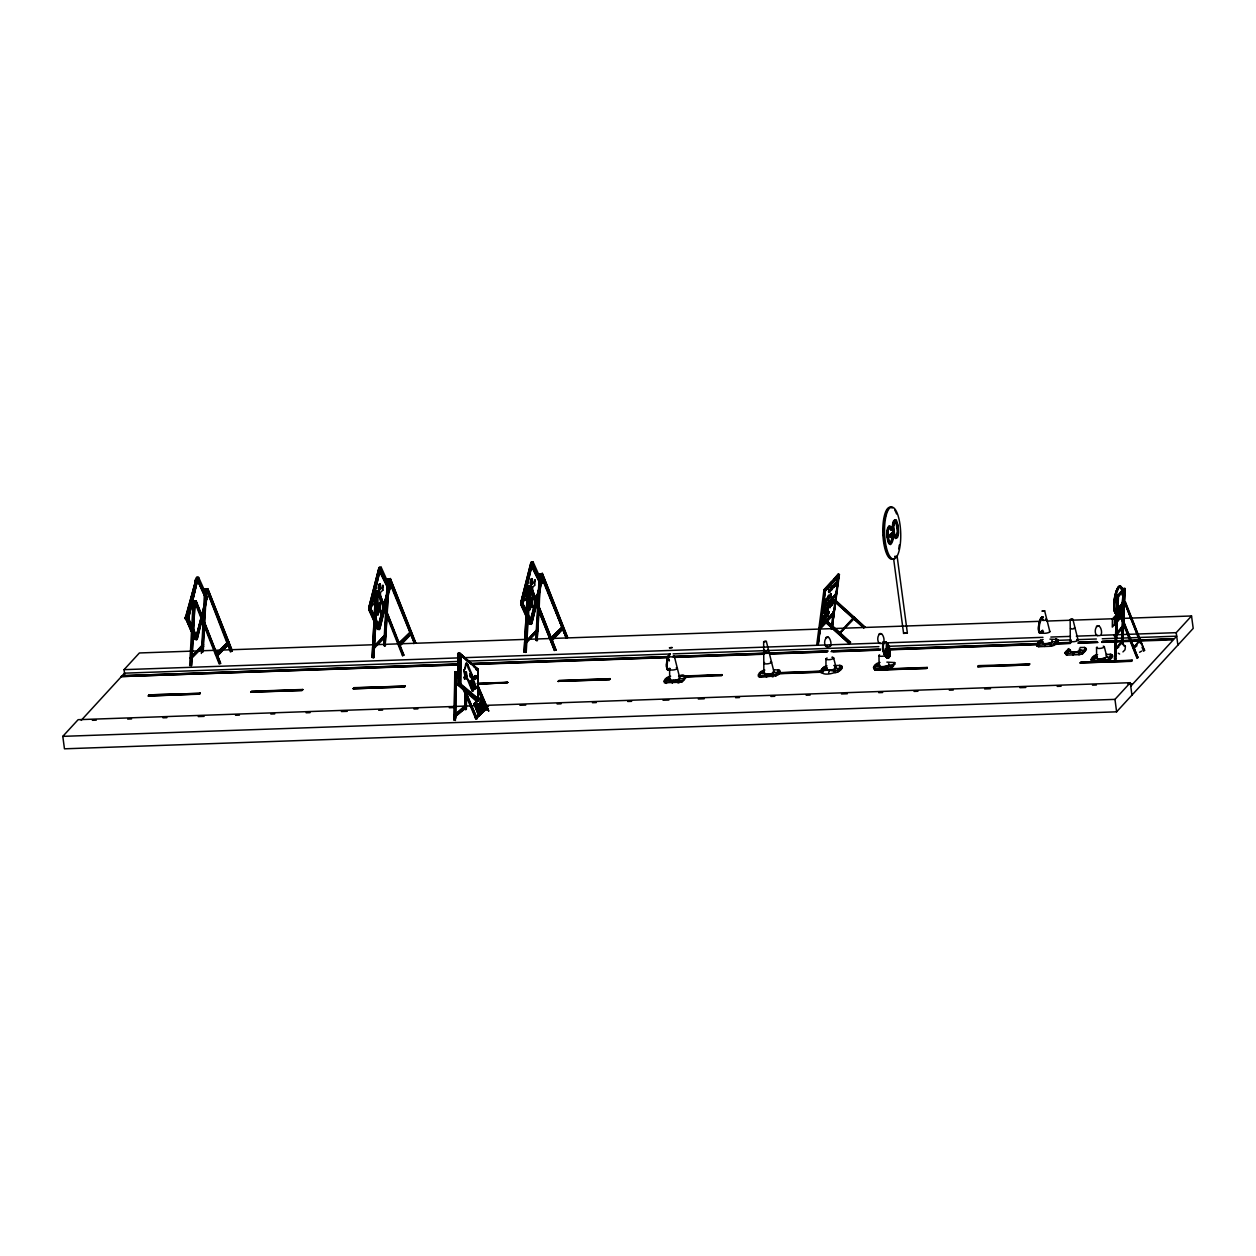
<?xml version="1.0" encoding="UTF-8"?>
<svg xmlns="http://www.w3.org/2000/svg" width="1256" height="1256" viewBox="0 0 1256 1256"><rect width="100%" height="100%" fill="white"/><g stroke="black" fill="none" stroke-linecap="round" stroke-linejoin="round"><path stroke-width="1.5" d="M830.075 589.409C828.081 590.571 833.12 591.293 829.792 589.158M829.996 591.482L830.232 590.006L831.095 590.336M191.273 631.658L185.37 617.701L195.92 579.754M185.48 619.224C188.07 621.469 188.133 615.142 185.48 616.994M187.568 618.25L187.662 617.434M827.83 615.974L827.625 613.603M828.002 615.785L828.238 615.079M833.592 603.571L834.361 600.007L833.387 599.536L831.598 601.451M459.005 670.61L458.958 684.928L477.029 700.722L478.112 700.518L475.945 700L477.311 700.487M460.355 683.154L460.905 654.627L478.222 669.432L478.128 698.964L461.093 685.038C460.764 682.495 457.89 683.531 459.712 685.446L476.95 698.98M460.826 655.632L460.842 684.002L477.83 698.32L477.955 669.668L461.188 655.397L459.429 656.134L461.188 655.397M478.316 704.208C481.299 709.122 478.191 699.404 479.557 706.437C475.867 709.954 478.175 702.936 476.95 704.302M383.174 585.563L382.97 590.147M534.852 584.935L534.852 579.817M535.244 580.633L535.182 579.942M827.547 614.31C828.505 616.775 827.735 611.248 827.924 612.127M834.141 599.881L833.686 600.431M459.476 684.897L458.864 653.199L457.718 653.544L457.875 684.222L477.594 700.942L476.448 701.288L458.377 685.493L458.974 683.735M465.756 659.416L477.437 668.946L459.382 652.775L458.236 653.12L467.954 661.614M459.539 684.755L477.594 700.942M476.448 701.288L477.029 699.404L477.029 700.722M476.856 670.437L476.872 669.118M477.437 668.946L459.382 652.775M822.24 621.971L822.272 618.549M826.652 599.049L826.589 600.823M826.95 598.264L826.903 600.635M829.384 591.011L829.384 590.132M832.791 587.447L833.058 585.673M835.523 584.181L836.009 583.506C837.093 589.692 836.967 572.187 836.606 584.621M834.612 583.93L835.727 584.307L836.37 582.988M819.87 627.89L834.094 612.221L833.34 613.493M824.705 615.99L824.046 619.883L825.113 617.214M824.957 600.431L825.836 600.258L825.129 601.341M830.844 596.898L831.252 595.328M830.483 595.203L830.985 594.999M478.803 703.972C478.834 702.936 477.17 713.22 477.28 704.192M826.37 600.337L826.574 599.332M827.594 597.212L827.892 598.908M835.083 584.841L835.523 585.563M835.162 584.856L835.099 586.191M454.138 720.347L454.782 671.976L455.865 671.646L455.881 718.165M454.295 720.206L454.939 671.834M454.923 720.285L455.567 671.913M455.394 720.52L455.865 671.646M464.971 707.332L465.207 689.921M465.285 709.624L465.332 691.711M465.584 709.357L465.788 693.877M465.913 709.703L466.117 694.238M466.369 709.295L466.573 693.814M485.303 709.875L478.567 715.512L473.92 703.862L479.87 698.226L485.303 709.828L478.41 714.633L474.344 704.035L480.499 698.053M479.321 715.465L474.533 703.517M479.195 715.418L474.894 703.972L480.341 698.697L480.451 699.576M484.204 710.127L483.968 707.929A2.465 1.052 72.9 0 0 483.529 706.736L482.414 705.699M829.007 592.22L828.599 590.854L829.117 592.691M829.823 592.063L828.505 591.812L829.557 591.969M838.553 576.19L824.548 591.686M830.703 595.705L831.205 594.057M372.671 597.307L372.53 605.392L375.104 602.739C376.298 580.617 373.189 603.665 378.135 594.308M378.04 594.308L377.852 615.252L379.375 602.833L380.27 613.054M481.331 703.439L481.299 702.057L482.194 704.004L480.922 701.79L480.059 703.14L481.064 705.118L479.729 703.093L480.561 705.275L480.765 704.019M524.411 600.18L524.553 592.094C522.826 611.845 529.734 590.76 527.614 589.19M530.016 589.095L529.844 609.945M831.095 588.483L830.718 587.855M824.58 603.885L825.333 600.321M832.367 586.348C834.392 586.583 831.613 586.301 831.817 586.725M833.136 586.599L832.147 586.317M825.632 609.427L826.385 608.045L825.679 609.05M830.31 590.132L831.55 590.116L831.582 586.976M829.729 605.141L830.2 605.69M829.981 604.874L830.577 603.508M828.74 597.055C828.85 599.018 829.258 594.857 828.489 597.416M886.422 656.103L887.945 654.674L888.165 651.754L888.071 654.643L886.422 656.103L885.292 648.803M886.061 651.738L886.453 643.496L887.411 644.469L887.019 652.728L888.165 651.754M830.734 605.376L831.425 605.942M454.28 715.386L465.003 705.652L466.243 705.856L466.18 707.74L454.845 716.941L454.28 715.386L462.302 708.415M455.473 717.05L455.551 715.166L466.243 705.856M465.003 705.652L465.552 707.646L454.845 716.941M833.953 609.615L835.538 597.118M373.001 615.361L369.547 607.496L369.076 608.469M387.664 597.84L389.988 588.687L387.963 588.624L380.207 572.815M521.193 603.068L523.077 596.427M540.033 584.699L539.907 583.239L540.19 584.715M1112.423 619.161L1112.298 627.089L1122.283 616.225L1122.597 608.312L1112.423 619.161L1122.597 608.312M1120.289 618.392L1120.588 610.479M1122.409 608.281L1122.283 616.225M1114.37 635.929L1121.341 628.345L1122.377 628.487L1115.407 636.07L1114.37 635.929L1121.372 627.309L1122.424 627.451L1115.454 635.049L1114.417 634.908M1115.359 611.578L1122.377 602.974L1123.413 603.115L1115.359 611.578L1116.411 611.719L1123.366 604.136M1115.925 598.076L1122.88 590.493L1123.916 590.634L1116.961 598.217L1115.956 597.055L1117.008 597.197L1123.963 589.614L1122.927 589.472L1117.165 595.846L1114.559 659.259L1115.611 659.4L1118.515 595.642L1117.463 595.501L1114.559 659.259M1115.611 659.4L1118.201 595.988L1117.165 595.846M1121.341 628.345L1121.372 627.309M1122.33 603.995L1122.377 602.974M1122.88 590.493L1122.927 589.472M1121.514 642.523L1124.01 588.373L1125.062 588.515L1122.785 644.25M1121.812 642.177L1124.01 588.373M1122.424 643.119L1121.435 641.957L1115.297 648.63L1116.333 648.771L1122.472 642.099M1122.472 644.579L1125.062 588.515M828.834 611.688L828.458 610.966M831.299 594.763L830.326 594.292L829.823 595.595M220.459 663.262L195.842 601.012C192.749 600.023 195.324 604.937 192.247 603.288L192.341 601.216L193.298 601.184L193.094 603.382L193.298 601.184M192.247 603.288L192.498 601.059M193.864 603.539L193.989 601.42L192.341 601.216M231.151 651.676L206.518 589.425L204.822 589.174L203.598 591.466C202.075 588.091 207.538 589.849 203.708 589.394M203.598 591.466L203.849 589.221M374.806 593.162L374.9 591.089L375.858 591.058C374.916 596.003 375.623 591.419 378.401 590.885L403.411 655.255L378.401 590.885M374.963 593.005L375.057 590.932M387.084 581.34L386.157 581.34L386.408 579.11L388.026 579.346L384.305 645.741L385.105 645.867L386.989 618.14M386.974 581.465L386.408 579.11M387.193 614.247L388.999 579.283L387.382 579.047L387.884 581.45L386.157 581.34M526.782 587.965L527.033 585.736L527.63 588.043C525.322 587.604 530.613 589.205 528.525 586.097L527.033 585.736M539.06 576.127L538.133 576.127L538.384 573.898L540.001 574.149C539.876 578.859 540.472 572.705 538.384 573.898M538.95 576.253L539.358 573.851L540.975 574.086L566.393 638.126L540.3 574.322L542.294 573.333L567.618 637.373L566.393 638.126M826.95 598.562L827.657 597.856M827.94 598.28L827.531 597.542M377.067 592.691L382.515 587.196L382.876 585.139M382.515 587.196L382.546 585.783M534.444 581.167L534.491 581.983L534.538 581.183M826.354 599.034L826.197 601.891M832.273 589.284L832.759 588.075M832.336 588.703L832.807 585.72M832.571 587.29L832.351 586.521L832.555 587.996M883.58 534.506L883.565 536.139M825.569 609.144L826.087 608.359L826.228 609.207M826.197 600.431L826.134 601.514L826.856 600.431M826.872 600.808L826.935 599.662M826.26 599.285L828.395 599.41M826.275 600.729L826.479 599.897M826.338 599.3L827.955 599.112L827.155 599.552M827.249 599.347L825.851 599.175L825.632 600.258M828.536 596.522L828.52 595.093L828.144 599.819M829.023 589.723L830.153 591.262L828.787 590.885M828.552 612.284L828.709 613.556L828.536 611.798M831.001 593.664L830.028 597.778L830.012 596.113M830.624 595.894L830.53 594.324L831.284 594.952M835.318 585.312L835.523 582.753M836.009 583.506L836.826 580.162M189.672 665.633L193.141 601.341L193.958 601.467L190.645 665.57M191.462 655.506L191.964 645.804M192.765 630.261L193.267 620.543M193.974 606.946L194.272 601.122M191.289 665.868L195.088 601.231L219.721 663.482M191.776 665.35L195.088 601.231M201.353 653.465L203.111 622.191M203.158 618.486L204.649 589.347M201.933 651.99L205.466 589.472M202.263 651.644L203.755 622.505M203.959 618.611L205.372 591.419L203.755 591.293M202.75 652.1L205.953 589.943L206.832 589.08L231.465 651.33M203.236 651.581L206.345 591.356M373.754 657.689L377.648 591.105L373.754 657.689L372.137 657.453L375.544 591.403L376.549 591.309L374.9 591.089M372.137 657.453L375.701 591.215M372.294 657.265L373.111 657.39L376.517 591.341M373.629 653.151L374.131 643.449M374.932 627.906L375.434 618.188M376.125 604.591L376.831 590.995M384.619 645.396L383.802 645.286L387.382 579.047M384.305 645.741L388.026 579.346M385.105 645.867L388.999 579.283M530.377 585.673L555.388 650.043L530.377 585.673L526.217 651.958L524.113 652.241L527.834 585.846M525.605 647.955L526.107 638.236M526.908 622.693L527.41 612.991M528.101 599.395L528.807 585.783L554.477 650.467L529.137 586.426L527.52 586.191M525.73 652.476L529.624 585.908M538.965 612.928L537.081 640.654L536.281 640.544L540.001 574.149L536.595 640.199L535.778 640.073L539.358 573.851M537.081 640.654L540.488 574.604L541.367 573.741L566.707 637.781M539.169 609.05L540.3 574.322M824.737 600.509L824.486 603.602L825.176 603.147M831.378 587.918L831.237 590.351L831.598 587.211M834.345 584.825L833.953 587.51L834.565 584.699M834.486 584.998L834.471 586.929L834.769 583.459M834.973 583.742L835.742 584.213M831.111 604.89L830.954 603.571M826.26 599.081L825.773 602.409M531.837 607.59L531.257 597.62L529.781 609.757M829.478 590.681L828.709 590.289L829.604 590.21M836.355 591.074L837.815 579M828.379 597.573L828.599 599.41M190.912 657.673L202.813 644.626L203.503 646.338L191.681 658.348L190.08 658.081L203.613 644.752M191.681 658.348L190.975 656.621M192.702 655.412L202.813 644.626M372.624 647.955L385.356 634.5L386.063 636.211L374.241 648.222L372.624 647.955L385.356 634.5M374.241 648.222L374.351 646.636L386.173 634.625M525.448 642.35L537.348 629.287L538.039 631.014L526.217 643.025L524.615 642.758L538.149 629.429M526.217 643.025L525.51 641.298M528.556 638.755L537.348 629.287M527.536 589.425L527.724 591.011M831.566 605.58L831.88 601.216M831.849 603.1L832.178 601.702M1136.586 644.03L1137.292 643.323M825.318 601.514L824.815 602.315L824.972 601.059M822.193 620.291L822.539 620.794M824.847 601.184L824.894 602.299M832.147 602.519L831.598 601.624M521.209 602.833L521.585 602.079M828.536 612.426L828.819 611.955M834.314 584.966L834.267 584.213M831.127 604.717L830.907 603.9M828.002 598.735L827.72 598.186M828.615 591.529L829.981 591.812M829.038 591.545L830.875 590.712M828.897 612.127L828.144 611.703M827.531 614.467L828.379 614.906M835.413 584.59L835.397 585.155M832.131 602.739L831.017 603.241M831.833 587.478L830.656 588.216M830.2 590.399L829.839 591.184M828.599 612.787L828.442 614.372M830.828 604.45L831.707 604.748M831.394 605.031L831.755 603.084M380.38 612.614L380.474 592.345L382.829 590.257M532.528 607.135L532.45 587.149L532.261 607.653M824.878 604.371L825.113 601.655M832.006 603.053L831.645 602.173M835.695 584.684L834.942 584.354L835.585 585.327M388.073 589.19L378.386 625.253M820.623 623.243L821.487 618.046M818.048 644.359L825.49 589.645L818.048 644.359L816.824 644.092L823.983 589.676M824.878 591.482L839.228 575.86L838.458 575.201L824.8 589.849L818.472 643.888M823.182 604.968L824.297 596.255M822.664 621.5L823.308 616.633L822.146 621.956M823.575 617.12L824.47 615.361L823.01 621.139L824.015 616.523M824.046 613.038L824.015 614.058L825.38 608.249L824.14 613.054L824.721 612.41M824.376 615.346L823.826 620.244M825.647 613.949L824.862 619.114L825.742 613.98M825.522 610.259C824.847 616.759 826.731 607.747 826.165 607.527M828.646 591.136L830.122 591.341M826.479 610.385L827.155 609.757L826.448 611.405L827.814 605.596L827.264 610.51M827.406 607.841L827.202 608.705M827.908 605.628L827.453 606.789M826.479 615.974C830.279 600.87 823.653 628.738 826.652 612.975M826.024 617.858L826.809 612.692M827.264 613.682L826.841 616.963L827.625 611.798M827.892 609.819L829.274 604.136L827.798 609.804M830.86 602.283C827.516 618.14 833.905 594.167 830.012 603.979M833.874 600.556C831.927 598.971 832.383 610.856 832.351 601.451M833.356 600.478L833.387 599.536M838.035 574.369L838.835 574.557L831.833 628.801L831.017 628.612L833.183 612.959M834.204 578.969L838.192 574.212L839.416 574.479L831.974 629.178L838.835 574.557M831.974 629.178L838.93 574.887M468.378 665.837L473.072 677.015L474.69 677.455L472.633 677.141L467.923 667.627C467.562 659.777 465.913 665.931 464.186 670.029L465.505 677.031L464.108 677.204L464.437 678.758C471.126 674.786 471.079 696.374 473.826 688.947C471.361 688.947 468.41 677.141 472.115 681.977L474.25 688.461L475.584 688.759L472.554 681.835L470.45 680.501M821.989 612.771L822.523 610.573M827.735 613.022L827.924 613.839M834.015 612.284L834.204 611.295M828.866 598.327L828.662 598.201M369.123 607.543L378.904 571.15M827.955 612.975L828.285 612.049M483.717 708.949L482.806 710.378L484.879 709.169L480.797 698.399M824.391 591.529L825.113 591.576M824.705 593.005L824.972 592.031L824.438 594.496A3.768 0.848 -77.5 0 1 826.056 589.865L825.647 590.132M829.619 589.488L830.734 589.975L830.797 588.577M369.405 607.48L376.094 582.815M834.298 600.337L833.796 599.363M836.276 591.56L835.915 592.958M891.383 530.22L891.163 526.578L889.122 525.762C885.402 529.859 887.003 536.39 887.819 541.352C892.027 553.158 897.177 525.746 889.735 534.93L890.002 536.956L891.525 535.292C892.655 547.93 885.763 540.017 887.615 532.371C886.815 524.129 894.303 532.277 889.609 527.818M890.002 536.956L892.09 535.276C892.058 552.342 884.601 532.513 889.782 527.818M822.586 617.575L822.413 618.847M891.933 532.528L892.78 538.918L890.237 544.476M824.438 591.278L824.941 590.21L823.842 589.849L838.192 574.212M833.67 610.809L833.811 609.835M833.89 612.002L818.833 628.55L822.743 624.295M827.484 600.478L827.688 600.258M465.065 677.172L463.747 670.155C467.185 668.365 463.825 664.283 466.714 663.121M825.428 612.52L826.024 610.118M835.978 592.738L836.213 591.796M825.051 612.802L825.616 610.447M521.413 602.158L530.88 565.938M825.161 614.608L825.004 615.628M185.339 618.172L187.285 618.439L186.218 617.983L196.438 577.729L198.056 577.948L188.337 619.271L187.144 618.329L197.365 578.09L196.438 577.729M186.328 618.235L196.564 577.98M187.537 619.161L189.389 611.845M192.655 599.034L194.507 591.717M195.434 588.059L197.302 580.743M188.337 619.271L198.056 577.948M196.36 636.07L204.257 604.952M196.752 636.902L204.194 607.621M204.131 608.72L197.208 639.084L195.481 638.629L196.281 638.723M205.529 603.241L206.926 597.746L205.576 606.146M197.208 639.084L204.649 609.804M378.998 567.602L368.777 607.857L378.998 567.602L380.615 567.822L370.897 609.144L373.079 614.011M370.897 609.144L380.615 567.822M379.548 623.259L380.364 619.349M378.92 625.943L388.669 587.51L389.988 588.687M378.841 628.612L383.488 610.306M378.15 628.738L379.767 628.958L389.486 587.62M379.767 628.958L385.812 605.172M522.072 603.838L520.753 602.66L530.974 562.405L532.591 562.61L522.873 603.948L525.055 608.815M520.863 602.896L530.974 562.405M521.68 603.006L531.9 562.751L531.1 562.641M522.873 603.948L532.591 562.61M531.524 618.046L532.34 614.137M530.895 620.747L540.645 582.313L541.462 582.407L539.64 592.644M530.817 623.4L535.464 605.094M537.332 597.778L538.259 594.119M528.242 620.323L529.718 623.62L531.743 623.745L541.462 582.407M531.743 623.745L537.788 599.96M198.605 577.336L198.008 579.597L206.879 599.426L207.476 597.165L198.605 577.336L196.988 577.132L205.796 595.925M191.352 631.234L186.296 619.192L190.064 625.88M187.097 619.302L188.369 617.669L197.239 637.42L196.658 639.681L195.041 639.461L192.827 634.531M196.658 639.681L187.772 619.915L188.369 617.669M195.041 639.461L193.707 635.662M376.109 619.067L379.799 627.293L379.218 629.554L377.601 629.335L368.714 609.584L370.112 607.433L374.618 615.77M380.568 569.47L381.165 567.225L379.548 567.005L389.439 589.3L380.505 571.025M379.218 629.554L370.332 609.804L370.928 607.543M377.601 629.335L376.251 625.535M388.638 589.19L389.093 587.447M378.998 627.184L377.742 628.816M389.439 589.3L390.035 587.039L388.544 583.742M528.085 613.854L531.775 622.081L531.194 624.342L529.577 624.138L520.69 604.387L522.088 602.236L526.594 610.557M540.535 578.529L542.011 581.842L541.415 584.087L531.524 561.809L533.141 562.013L539.044 575.232M541.415 584.087L532.544 564.274L533.141 562.013M531.194 624.342L522.308 604.591L522.904 602.331M540.614 583.993L541.069 582.25M530.519 623.73L530.974 621.987M189.107 612.002L190.535 606.585M192.937 597.542L195.795 586.678M203.974 607.056L196.266 636.195M196.517 636.4L204.163 607.449M205.121 603.838L206.078 600.227M376.957 579.047L378.59 573.411M378.527 625.284L388.01 589.535M378.574 625.645L383.708 606.852M384.572 603.068L387.712 591.812M521.24 601.671L530.739 565.922M524.082 592.675L528.07 577.619M529.074 573.851L530.566 568.214M530.362 620.056L539.986 584.338M530.55 620.448L535.684 601.655M536.548 597.872L539.688 586.599M197.239 581.245L195.104 580.586M194.57 636.148L193.942 637.169L196.172 637.232M669.401 660.687L668.129 657.956L667.438 659.902M833.262 613.587L833.984 612.41M824.878 589.896L824.768 590.728M833.607 611.044L833.168 612.08M827.641 600.117L826.212 600.18M831.535 605.392L830.75 605.094M822.507 610.322L823.214 608.736M1119.41 644.956L1120.211 644.312M825.098 591.341L825.569 590.273M825.176 603.634L825.113 602.911M465.772 672.29L466.949 676.984L466.086 677.125L465.772 672.29L466.086 677.125M467.091 678.664L472.272 691.13L473.653 689.952L472.727 688.837M832.854 612.755L833.325 611.908M835.617 593.79L834.926 594.92M890.818 530.236L891.368 528.996C886.736 519.168 885.81 542.718 890.41 544.476M822.507 617.497L822.821 617.151M894.774 556.282L897.161 556.502L894.774 557.24M903.582 633.385L907.366 632.977L903.582 633.385L893.628 558.826M673.656 655.82L673.059 656.966L669.511 656.778M763.868 673.342L763.648 641.738L765.045 641.188L766.364 641.439L774.057 672.196M766.364 641.439L763.695 641.832M825.804 637.64C829.792 633.668 833.419 646.997 828.803 646.793C823.182 648.991 823.387 636.729 828.489 637.247M825.836 646.447L827.092 645.71M878.855 634.139C883.266 630.386 886.642 644.422 881.257 643.465C876.672 644.94 876.405 633.055 881.571 633.825M1044.647 610.824L1041.93 611.138L1044.615 610.73L1049.859 631.642M1070.3 640.968L1070.159 619.569L1071.541 619.035L1072.875 619.271L1078.072 640.089M1072.812 619.381L1070.159 619.569M1096.394 626.304C1100.805 622.552 1104.181 636.588 1098.812 635.63C1094.07 637.169 1093.976 625.237 1099.11 625.99M484.251 710.08L485.271 709.499L484.345 709.719M479.415 706.563L478.662 704.114L478.395 704.993M823.449 608.328L835.162 595.705M478.191 698.901L476.322 699.372M779.678 670.437C770.854 676.827 780.996 677.062 779.552 670.17L773.57 669.668M820.356 670.735L823.889 666.889L827.045 665.884M820.561 672.227L822.335 670.28L822.13 668.789L826.26 668.804A5.134 1.46 -7.6 0 0 828.63 670.076L829.871 670.06A5.134 1.46 -7.6 0 0 835.538 668.647L840.044 668.161L840.233 669.652M841.787 666.245C842.902 671.269 832.069 669.636 834.895 672.651C837.077 673.153 845.178 667.909 840.562 666.936C838.867 664.047 843.263 666.057 841.975 667.768M1036.718 645.804L1036.561 644.265L1040.015 640.497L1043.124 639.492M1057.96 639.822C1049.137 646.228 1059.279 646.447 1057.835 639.571L1049.938 639.131M1064.743 652.759L1068.935 648.598L1069.139 650.09M1086.173 648.269L1082.656 652.084L1082.892 653.56L1079.626 654.596L1066.831 655.098L1064.821 652.947M479.823 706.045C479.18 701.288 479.792 706.484 479.902 704.208M379.453 589.708L379.689 589.362A3.062 0.895 -82.4 0 0 380.458 585.484A3.062 0.895 -82.4 0 0 379.548 583.977L379.281 584.338A3.062 0.895 -82.4 0 0 378.511 588.216A3.062 0.895 -82.4 0 0 379.438 589.723M534.726 585.422L532.45 587.149M477.453 705.15L477.217 706.029A2.198 0.926 72.9 0 0 477.515 706.861C478.834 707.269 478.049 706.657 477.17 706.955A2.198 0.926 72.9 0 1 476.872 706.139L476.903 704.742L478.677 704.632M474.423 677.471L475.537 675.602L477.453 677.8L474.941 679.418L471.518 678.491L474.25 681.694L471.518 678.491M474.281 676.686L475.537 675.602M194.209 636.164L196.156 636.415L194.256 636.101M758.483 676.356L760.744 677.282L776.318 675.775M839.416 632.914L838.898 634.233L855.022 617.826L854.033 616.994L839.416 632.914L840.405 633.746M854.033 616.994L853.515 618.329L855.022 617.826M480.357 703.344L481.362 702.088M485.24 710.033L478.677 715.622M820.875 617.936L849.26 643.637L820.875 617.936L821.785 616.932L850.202 642.585M821 617.795L822.146 616.539L850.516 642.224L849.26 643.637M835.366 602.158L836.386 601.027L864.772 626.713L863.736 627.859L835.366 602.158L863.736 627.859M889.735 534.93L892.498 532.513M1119.049 618.517L1191.536 615.974L1193.2 628.408L1116.615 711.822L64.464 748.812L62.8 736.361L78.123 719.688L475.867 705.699M124.768 674.974L124.061 669.652L139.385 652.963L1040.675 621.28M458.456 664.974L121.126 676.576L121.895 675.744L457.231 663.953M81.216 720.347L124.532 673.169L457.624 661.457M193.141 601.341L196.266 601.122L220.742 663.561M230.398 651.895L206.251 589.127L207.758 588.672L232.376 650.922M195.842 601.012L220.145 663.608M207.758 588.672L232.219 651.095M148.255 695.981L148.977 694.882L200.269 693.343L199.5 694.175L148.255 695.981L199.469 693.924L200.238 693.092M250.713 692.119L251.483 691.287L302.727 689.481L302.005 690.58L250.713 692.119L301.958 690.313L302.727 689.481M250.745 692.37L251.514 691.538L302.759 689.732M388.324 579.534L390.318 578.545L415.642 642.57L414.417 643.323L388.324 579.534L389.391 578.953L414.731 642.978M378.668 591.184L403.992 655.208L402.501 655.663L377.161 591.639L375.544 591.403M390.318 578.545L415.485 642.742M383.802 645.286L385.592 645.333M373.111 657.39L374.241 657.155M353.219 688.524L353.988 687.676L405.264 686.137L354.019 687.943L353.25 688.775L404.495 686.969L353.25 688.775M402.501 655.663L403.725 654.91M413.664 643.559L415.642 642.57M404.495 686.969L405.233 685.886M528.807 585.783L525.087 652.178L526.217 651.958M530.801 585.798L555.968 649.996L530.801 585.798L529.137 586.426M542.294 573.333L567.461 637.546M455.708 684.913C456.823 683.484 454.892 686.483 459.508 684.787M524.113 652.241L527.677 586.018L528.525 586.097M535.778 640.073L537.568 640.136M478.489 684.112L507.769 682.526L478.52 684.363M565.64 638.346L567.618 637.373M558.214 681.317L558.983 680.469L610.228 678.68L609.49 679.763L558.214 681.317L609.458 679.512L610.228 678.68M558.245 681.568L559.014 680.736L610.259 678.931M667.329 678.256L665.633 680.25L667.313 678.146L669.574 678.366M665.586 679.936L667.878 679.92L669.527 678.036L667.909 680.171L665.727 679.889M681.898 680.422C679.653 686.2 690.266 671.426 679.355 675.807M682.181 681.851L685.682 678.036L685.384 676.325M685.384 676.764L722.247 674.912L721.494 675.744L685.431 677.015M831.598 581.811L823.763 590.336L824.862 590.399M824.58 590.524L839.416 574.479M763.742 671.976L761.466 671.991L759.849 674.127L763.789 672.227M762.8 672.886C760.398 675.979 766.207 670.045 761.544 672.117M836.386 601.027L835.695 601.781L864.065 627.482L864.772 626.713M823.685 616.194L824.47 615.361M831.017 628.612L832.398 628.722M840.123 632.914L854.064 617.654M821.926 669.684L823.653 667.815L825.851 667.721L824.234 669.856L821.911 669.605L824.203 669.589M821.958 669.935L823.575 667.8L825.867 667.784L824.234 669.856M824.14 669.589L825.851 667.721M850.516 642.224L849.951 642.852L821.581 617.151M829.635 670.06L828.599 672.902M880.048 662.493C877.033 662.775 872.386 665.727 873.784 669.04C880.33 671.002 893.77 671.332 894.743 662.571L886.862 662.132M875.008 666.261L876.735 664.393C883.251 663.058 870 666.638 877.285 666.182L878.933 664.298L876.672 664.455M878.949 664.361L877.206 666.072M875.197 670.076L875.966 669.244L927.211 667.454L926.488 668.537L875.197 670.076L926.457 668.286L927.211 667.454M875.228 670.343L875.997 669.511L927.258 667.705M891.587 668.114L891.32 666.685L894.79 662.587M977.702 666.481L978.471 665.649L1029.747 664.094L977.702 666.481L1028.978 664.926L977.733 666.732M1038.084 643.26L1039.811 641.392L1042.025 641.361L1040.408 643.433L1038.131 643.512L1040.376 643.182L1042.025 641.298M1038.131 643.512L1039.748 641.376M1045.793 643.637L1044.757 646.479M1028.978 664.926L1029.716 663.843M1070.285 650.059C1068.228 648.41 1063.926 653.277 1068.589 651.55L1070.238 649.745L1068.62 651.88L1066.313 651.691L1068.04 649.839L1070.253 649.807M1074.021 652.084L1072.985 654.925L1074.21 653.575M1117.636 609.772L1118.908 609.144L1137.873 657.61L1136.9 657.909L1117.636 609.772L1118.594 609.474L1137.873 657.61M1140.605 643.637L1124.481 602.299L1125.455 602.001L1144.42 650.482L1143.447 650.781L1142.034 647.201M1124.183 602.645L1125.455 602.001M1082.892 653.56L1086.393 649.729L1084.697 647.452L1084.948 648.96M1080.191 662.87L1080.961 662.038L1132.221 660.248L1131.483 661.331L1080.191 662.87L1131.452 661.08L1132.221 660.248M1080.238 663.137L1080.992 662.305L1132.253 660.499M1097.587 654.659C1094.588 654.941 1089.925 657.877 1091.323 661.206C1094.4 663.356 1093.615 659.29 1091.024 659.651M1094.212 656.543L1092.594 658.678L1094.871 658.599L1096.488 656.464L1094.243 656.872M1092.594 658.678L1094.29 656.668M1096.347 656.495L1094.871 658.599M1100.46 660.295L1100.256 658.803L1099.22 661.645M1118.751 647.123L1115.25 649.65M1104.966 659.934C1107.698 662.681 1113.052 651.158 1112.596 656.511C1112.329 658.411 1105.013 664.157 1104.793 659.95L1093.285 660.358M1137.041 645.631L1133.634 648.614M1136.9 657.909L1138.187 657.265M1143.447 650.781L1144.734 650.137M62.8 736.361L1114.967 699.372L1130.274 682.699L1131.939 695.133M1101.763 635.269L1176.228 632.663L1191.536 615.974M1131.703 683.766C1130.761 685.996 1132.347 681.882 1127.778 683.892M1101.638 642.114L1173.025 639.053L1172.256 639.885L1101.669 642.365M1130.745 686.216L1176.699 636.18L1102.234 638.786M215.561 654.093L228.545 641.565L216.519 654.376L217.272 656.15L215.561 654.093L228.545 641.565M216.519 654.376L228.765 642.083M217.806 655.051L228.78 644.108L228.027 642.334M217.272 656.15L228.78 644.108M398.121 643.967L411.105 631.438L399.078 644.25L399.832 646.024L398.121 643.967L411.105 631.438M400.366 644.925L409.315 635.552M399.832 646.024L411.34 633.982L411.324 631.972M550.097 638.77L563.081 626.242L551.054 639.053L551.808 640.827L550.097 638.77L563.081 626.242M551.054 639.053L563.3 626.76M551.054 641.062L558.732 633.04M551.808 640.827L563.316 628.769L562.562 626.995M538.133 576.127L539.907 576.221M530.377 586.112L534.491 581.983M524.506 600.195L527.08 597.542M1122.943 651.911L1124.999 649.807L1125.407 646.463L1122.974 644.014M820.545 624.829L821.346 625.567L832.665 613.352A3.768 0.848 -77.5 0 0 834.188 608.705M456.493 671.725L454.782 671.976M459.037 679.575L455.975 672.384L456.996 671.772L457.372 673.64L458.503 673.263L457.985 671.552L456.744 672.023L457.985 671.552M474.47 703.737L477.076 701.335M480.137 701.335L481.174 704.726L480.624 701.099M478.52 707.175L477.782 704.71L478.662 704.114M481.174 704.726L482.194 704.004M478.112 709.326C480.106 705.338 477.217 716.046 481.174 712.215L479.478 708.054L481.001 708.494M480.451 707.144C481.44 705.888 480.64 709.624 482.335 710.723M481.315 710.268L482.822 710.692L481.221 706.453C484.863 705.605 482.869 710.943 482.728 706.343M480.279 707.63C483.356 719.719 480.561 707.097 480.97 706.987M481.221 706.453L482.273 705.793M479.274 709.091C477.83 710.252 480.703 709.043 479.038 708.478M482.806 709.546L483.45 708.086A2.449 1.036 72.9 0 0 483.199 707.301C481.017 702.889 484.643 714.978 482.084 706.516M479.635 710.174L479.274 711.336L479.886 710.786M479.714 713.251L481.174 712.215M481.959 711.037L482.822 710.692M476.511 716.124L479.227 713.691M475.71 717.16L486.606 707.411L486.951 708.196L476.055 717.945L475.145 717.349L475.679 718.558L476.809 718.165L486.951 708.196M475.679 718.558L487.516 708.007M457.969 673.42L457.42 671.74L459.413 677.392M666.01 680.611L665.806 679.119L669.903 678.962L670.107 680.469M679.213 678.962L683.704 678.476L683.908 679.983M879.514 666.716L879.702 664.895A4.993 1.429 -7.6 0 0 879.216 666.104L880.472 666.622A5.212 1.492 -7.6 0 0 885.354 666.449L887.678 665.806M888.62 665.225L893.11 664.738L893.314 666.245L890.582 666.339M1042.794 641.895L1038.288 642.365L1038.492 643.873M1092.956 659.039L1092.751 657.532L1097.257 657.061M1106.159 657.39L1110.665 656.904L1110.869 658.395M823.638 607.339L834.942 595.03A3.768 0.848 -77.5 0 0 836.559 590.399M1070.567 628.094C1069.374 629.884 1076.628 628.707 1074.367 627.513M877.316 664.879L876.939 663.498M895.763 536.39L897.271 531.665L896.297 523.783A5.746 1.79 88 0 0 894.822 521.868L893.173 526.421L893.989 533.973A6.139 1.9 88 0 0 895.026 536.171C899.924 535.935 897.333 527.08 896.863 523.768A5.746 1.79 88 0 0 895.387 521.837L893.738 526.405L894.555 533.957A6.139 1.9 88 0 0 895.591 536.155L895.968 536.39M474.25 677.581L474.721 676.544M475.145 688.885L476.495 688.1L474.25 681.694M776.114 674.284L775.69 676.058M891.32 666.685L890.897 668.443M1054.396 643.669L1053.972 645.443L1050.613 646.275L1038.932 646.683L1038.822 645.192L1036.624 644.532L1036.859 646.039L1038.853 646.683M1082.609 652.115L1066.297 653.56M837.25 577.462L825.961 589.833M835.036 595.736L835.538 596.584M1139.585 652.272L1141.657 651.095M479.729 706.092L480.185 704.459M1040.565 641.785L1040.015 640.497M764.464 650.074C761.764 651.911 770.336 651.079 767.871 649.682M195.701 580.57L185.637 617.764L191.493 630.826L186.296 619.192M895.685 538.51L897.522 535.621A7.458 2.308 88 0 0 897.962 532.67L897.522 525.228L895.842 520.282A8.337 2.591 88 0 0 894.759 519.764L893.534 520.942A7.96 2.465 88 0 0 892.576 524.584L892.451 528.054A12.34 3.831 88 0 0 893.142 534.192C892.608 538.102 897.71 540.315 898.103 535.59A7.458 2.308 88 0 0 898.527 532.654L898.087 525.212L896.407 520.267A8.337 2.591 88 0 0 895.324 519.749L894.099 520.926A7.96 2.465 88 0 0 893.142 524.568L893.016 528.022A12.34 3.831 88 0 0 893.723 534.161L895.889 538.463M486.606 707.411L486.574 708.808L487.705 708.415M837.611 670.374L837.815 671.866M1108.436 660.609L1108.232 659.117M455.975 672.384L457.278 671.866L458.801 675.445M678.271 679.543L675.948 680.187A5.212 1.492 -7.6 0 1 671.065 680.36L669.809 679.841A4.993 1.429 -7.6 0 1 670.406 678.664M834.596 669.228L832.273 669.856A5.212 1.492 -7.6 0 1 827.39 670.029L826.134 669.527A4.993 1.429 -7.6 0 1 826.746 668.349M1043.249 619.287C1038.853 621.327 1049.781 620.276 1045.667 619.02M1105.217 657.971L1102.909 658.615A5.212 1.492 -7.6 0 1 1098.011 658.788L1096.755 658.27A4.993 1.429 -7.6 0 1 1097.367 657.092M411.34 633.982L409.629 631.925M563.316 628.769L561.605 626.713M1139.757 641.926L1140.731 641.628M479.902 698.226L480.703 698.226M480.624 698.807L480.059 698.98M473.92 703.862L475.035 703.564M474.988 703.611L473.952 704.129L474.894 703.972M480.985 703.548L480.279 703.03L480.593 704.114M481.315 704.6L480.483 701.24M479.557 706.437L478.458 704.082M479.478 708.054L480.451 707.85M480.185 708.934L481.315 711.76M480.86 709.091L482.116 709.813M478.552 714.821L479.321 714.805M377.161 591.639L378.825 590.995M554.477 650.467L556.141 649.823M459.382 653.167L458.519 653.56L458.911 685.07M477.453 668.553L476.291 668.899L473.512 666.465M476.825 670.202L478.018 669.841L478.112 700.518M457.875 684.222L460.732 683.468L459.068 684.269M458.377 685.493L459.523 685.148L455.755 685.164M459.162 655.271L461.093 654.706L459.084 655.506M459.052 655.82L460.45 655.24M465.835 663.294L467.216 663.435M466.777 663.561L467.703 664.063M468.111 664.895L467.263 664.189M466.447 671.976L466.949 676.984M476.307 669.04L477.688 668.632M476.416 669.134L477.892 668.836M476.605 669.37L477.986 668.961M476.307 669.668L478.144 669.275M476.448 669.841L478.222 669.432M476.574 670.076L478.285 669.621M469.681 673.875L471.738 676.811L469.681 673.875L470.184 676.984L471.738 676.811M464.108 677.204L465.505 677.031M464.437 678.758L467.53 678.523M475.098 675.744L476.307 675.948M473.857 677.691L474.862 677.329M475.867 676.073L477.123 676.953M473.339 678.428L474.941 679.418M477.453 677.8L476.699 677.094M459.131 684.457L460.842 684.002M460.952 684.237L459.194 684.63L461.109 684.41M459.429 685.117L460.999 684.944M459.618 685.352L461.093 685.038M474.266 683.578L475.632 686.938M475.192 687.079L476.354 687.487M472.272 691.13L473.214 690.988M476.212 699.309L477.594 698.885M670.641 676.23C667.658 676.529 663.011 679.386 664.377 682.777L681.49 682.196M664.079 681.223L681.286 680.689M764.841 670.092C761.937 670.39 757.321 673.09 758.577 676.654M760.744 677.282L760.367 675.791L775.486 674.566M875.934 669.684L875.573 668.176L890.692 666.952M1038.822 645.192L1053.768 643.951M678.79 681.38L679.072 682.856M773.005 675.257L773.288 676.733M888.212 667.643L888.479 669.118M1051.288 644.642L1051.57 646.118M1079.516 653.089L1079.783 654.564M1050.534 646.275L1050.33 644.783M1078.559 653.23L1078.841 654.721M887.254 667.784L887.442 669.275M772.048 675.383L772.252 676.89M677.832 681.521L678.036 683.013M471.958 678.366L473.779 678.303M1046.546 621.076L1113.161 618.737M124.061 669.652L457.153 657.94M464.987 657.657L880.362 643.056M886.249 642.852L1042.982 637.341M1050.832 637.059L1070.426 636.384M1076.298 636.164L1097.854 635.41M467.42 661.111L669.228 654.015M673.138 653.874L878.87 646.636M888.667 646.306L1041.507 640.921M1057.175 640.372L1070.897 639.885M1076.769 639.681L1096.362 638.99M1052.088 641.879L1056.202 641.738L1056.406 643.229M470.953 663.466L669.008 656.511M672.933 656.37L827.861 650.922M831.77 650.781L880.801 649.069M888.651 648.787L1039.638 643.48M1055.338 642.931L1071.023 642.381M1078.857 642.099L1096.519 641.486M1102.391 641.266L1172.994 638.786M457.263 664.204L121.895 675.744M470.984 663.733L669.04 656.762M672.965 656.621L827.892 651.173M831.817 651.048L878.87 649.383M888.683 649.038L1037.723 643.81M1055.37 643.182L1071.054 642.632M1078.904 642.35L1096.551 641.738M1102.423 641.533L1173.025 639.053M121.126 676.576L458.424 664.722M472.146 664.236L668.255 657.343M674.127 657.139L764.339 653.968M770.226 653.764L827.092 651.754M831.017 651.629L880.032 649.902M887.882 649.619L1038.885 644.312M1054.569 643.763L1070.253 643.213M1078.103 642.931L1097.713 642.24M472.178 664.487L668.286 657.595M674.158 657.39L764.37 654.219M770.258 654.015L827.123 652.021M833.011 651.801L880.063 650.153M887.913 649.87L1036.954 644.642M1054.6 644.014L1070.285 643.465M1078.135 643.198L1097.744 642.507M1080.066 647.499L1084.635 647.437M1080.317 650.325L1084.415 650.184L1084.619 651.676M1106.316 654.219L1112.298 654.737M833.78 665.539L840.264 665.413M879.326 665.225L875.212 665.366L875.416 666.873M1094.824 658.27L1092.547 658.348L1094.824 658.348M773.806 672.494L777.919 672.353L778.123 673.844M477.359 683.342L507.722 682.275M678.57 676.183L722.216 674.66M762.957 673.138L760.649 672.949M777.26 672.714L822.821 671.112M200.269 693.343L148.977 694.882M477.39 683.594L507.769 682.526M680.501 676.372L722.247 674.912M777.291 672.981L822.853 671.379M834.361 672.698C818.896 677.769 817.012 667.156 834.172 671.206M778.39 673.483L822.052 671.944M778.437 673.734L822.083 672.211M483.701 705.432L1130.274 682.699M92.363 720.3L96.288 720.159M127.672 719.06L131.582 718.919M162.966 717.82L166.891 717.678M198.26 716.579L204.147 716.375M235.516 715.261L239.441 715.135M270.825 714.02L274.75 713.895M306.119 712.78L310.044 712.654M341.412 711.54L347.3 711.336M378.668 710.237L382.593 710.095M413.978 708.996L417.903 708.855M449.271 707.756L453.196 707.615M484.565 706.516L488.49 706.374M519.874 705.275L525.746 705.071M557.13 703.957L561.055 703.831M592.424 702.716L596.349 702.575M627.717 701.476L631.642 701.335M663.027 700.236L668.899 700.032M698.32 698.995L704.208 698.791M735.576 697.692L739.501 697.551M770.87 696.452L774.795 696.311M806.179 695.212L810.104 695.07M841.473 693.971L847.36 693.752M878.729 692.653L882.654 692.511M914.023 691.412L917.948 691.271M949.332 690.172L953.257 690.031M984.625 688.932L990.513 688.728M1019.919 687.691L1025.807 687.487M1057.191 686.388L1061.1 686.247M1092.485 685.148L1096.409 685.007M1066.956 653.622L1067.239 655.13M666.245 681.93L666.528 683.421M875.573 668.176L873.485 667.486M760.367 675.791L758.31 675.116M882.576 642.02L883.737 642.491M829.494 645.443L830.656 645.914M778.076 671.049L779.866 671.74M531.743 564.164L532.544 564.274M540.394 581.622L542.011 581.842M541.964 583.49L539.86 583.114L532.183 567.618M379.124 567.853L379.924 567.963L370.096 609.034M520.753 602.66L522.355 602.864M388.418 586.835L390.035 587.039M520.69 604.387L522.308 604.591M197.757 578.906L198.574 579.016M530.425 622.568L531.225 622.678M368.777 607.857L370.379 608.077M368.714 609.584L370.332 609.804M205.858 596.945L207.476 597.165M205.827 598.61L207.428 598.814M378.449 627.78L379.249 627.874M186.218 617.983L187.819 618.203M186.155 619.71L187.772 619.915M196.438 637.31L197.239 637.42M195.182 638.943L195.983 639.053M1118.594 612.661L1118.295 620.574M1116.6 614.843L1116.286 622.74M1114.606 617.01L1114.292 624.923M524.757 610.981L521.114 603.806M195.449 579.754L197.459 579.927M197.318 580.131L195.308 580.021L197.176 580.445M195.167 580.382L197.522 580.743M185.433 617.23L187.38 617.481M185.401 617.465L187.332 617.716M185.37 617.701L187.317 617.968M185.354 617.936L187.285 618.203M185.339 618.392L187.285 618.659M185.354 618.596L187.301 619.051M185.401 618.957L187.38 619.365M194.303 636.855L196.25 637.122M193.942 637.169L195.952 637.42M1123.712 588.719L1124.748 588.86M1115.407 610.557L1116.443 610.699M1114.873 658.929L1115.925 659.07M539.688 574.494L540.488 574.604M387.712 579.691L388.512 579.817M205.152 589.818L205.953 589.943M192.404 603.131L193.204 603.257M454.295 714.962L455.551 715.166M536.438 630.748L538.039 631.014M384.462 635.944L386.063 636.211M374.351 646.636L372.671 647.405M201.902 646.071L203.503 646.338M838.129 574.699L838.992 574.934M837.815 578.262L837.689 577.619M831.927 586.568L831.99 589.535M835.083 594.716L823.795 607.292A3.768 0.848 -77.5 0 1 823.088 606.036M835.444 596.553L835.35 596.019M833.23 602.173L834.125 602.409M833.183 612.928L833.984 613.101M833.12 613.415L834.345 613.682L819.995 629.319L818.771 629.052M820.561 624.97L820.639 624.844A3.768 0.848 -77.5 0 0 821.44 625.598M837.595 577.43L837.281 577.525A3.768 0.848 -77.5 0 1 837.909 579.942M1103.255 646.149L1104.212 646.542A3.815 1.083 -7.6 0 1 1103.113 647.735L1101.339 648.222A3.972 1.13 -7.6 0 1 1097.618 648.347L1096.661 647.955A3.815 1.083 -7.6 0 1 1097.116 647.06M1077.004 639.414L1077.962 639.806A3.815 1.083 -7.6 0 1 1076.863 641.015L1075.105 641.502A3.972 1.13 -7.6 0 1 1071.368 641.628L1070.41 641.235M1079.171 649.164L1080.427 649.666A4.993 1.429 -7.6 0 1 1078.983 651.252L1076.659 651.88A5.212 1.492 -7.6 0 1 1071.776 652.052L1070.52 651.55M1037.958 645.082L1038.163 646.589M874.883 668.082L875.087 669.589M832.618 657.39L833.592 657.783A3.815 1.083 -7.6 0 1 832.477 658.992L830.718 659.479A3.972 1.13 -7.6 0 1 826.998 659.604L826.024 659.212A3.815 1.083 -7.6 0 1 827.123 658.018M834.785 667.14L836.041 667.658M821.801 671.505L820.404 670.908M770.509 661.582L771.467 661.975A3.815 1.083 -7.6 0 1 770.368 663.168L768.594 663.67A3.972 1.13 -7.6 0 1 764.873 663.796L763.915 663.404M759.676 675.697L759.88 677.188M676.293 667.721L677.251 668.114A3.815 1.083 -7.6 0 1 676.152 669.307L674.394 669.793A3.972 1.13 -7.6 0 1 670.657 669.935L669.699 669.542A3.815 1.083 -7.6 0 1 670.17 668.647M665.476 681.835L665.664 683.327M1066.375 655.02L1064.79 652.696M893.644 663.513L895.073 664.141M820.608 672.4L822.005 672.996M1058.149 641.141L1056.532 639.021M1049.388 631.14L1049.749 631.375A3.815 1.083 -7.6 0 1 1048.65 632.569L1046.876 633.055A3.972 1.13 -7.6 0 1 1043.155 633.181L1042.197 632.788M1051.727 640.937L1052.198 641.235A4.993 1.429 -7.6 0 1 1050.754 642.805L1048.446 643.449A5.212 1.492 -7.6 0 1 1043.563 643.621L1042.292 643.103M773.445 671.536L773.916 671.834A4.993 1.429 -7.6 0 1 772.471 673.404L770.163 674.048A5.212 1.492 -7.6 0 1 765.281 674.221L764.009 673.703A4.993 1.429 -7.6 0 1 764.621 672.525L760.006 672.981L760.21 674.472M1118.264 653.199L1119.614 654.046M459.256 684.065L458.864 653.199M477.986 669.856L476.385 669.181M1096.833 657.5L1096.865 657.39A5.134 1.46 -7.6 0 0 1099.251 658.819L1100.492 658.803A5.134 1.46 -7.6 0 0 1105.814 657.595A5.134 1.46 -7.6 0 0 1106.065 655.93M479.572 710.566L479.133 709.546M864.395 627.121L836.025 601.42L864.316 627.215M481.189 710.127L480.467 709.279M482.351 710.739L480.703 706.908M879.216 665.225L879.279 665.335A5.134 1.46 -7.6 0 0 881.712 666.653L882.952 666.638A5.134 1.46 -7.6 0 0 888.259 665.429A5.134 1.46 -7.6 0 0 888.526 663.765M826.134 668.647L826.636 668.302A5.134 1.46 -7.6 0 1 827.421 667.894M764.009 672.839L764.088 672.933A5.134 1.46 -7.6 0 0 766.505 674.252L767.746 674.252A5.134 1.46 -7.6 0 0 773.413 672.824L773.9 672.415A5.134 1.46 -7.6 0 0 773.319 671.363M669.793 678.978L669.872 679.072A5.134 1.46 -7.6 0 0 672.305 680.391L673.53 680.375A5.134 1.46 -7.6 0 0 678.852 679.166A5.134 1.46 -7.6 0 0 679.104 677.502M532.324 567.634L540.017 583.129M379.72 570.303L387.398 585.798M379.579 570.287L387.256 585.783M369.217 609.27L372.781 616.178M531.9 562.751L532.293 563.583M540.645 582.313L541.053 583.145M388.669 587.51L389.077 588.342M479.243 705.26L479.195 703.815L479.164 705.071M668.004 657.94L669.275 660.672M199.516 583.569L205.309 595.988M197.647 580.837L205.089 596.82M528.007 615.393L530.236 620.338M522.37 605.612L524.6 610.557M520.832 603.869L526.751 617.026M376.031 620.605L378.26 625.535M370.394 610.824L372.624 615.754M368.856 609.066L374.775 622.238M187.552 617.56L189.782 622.489M192.733 629.083L195.701 635.662M532.199 562.421L538.102 575.64M480.828 703.077L480.75 701.931L481.755 702.544M381.165 567.225L387.068 580.429M383.174 574.228L385.388 579.189M196.988 577.132L198.464 580.429M197.946 581.151L205.34 597.668M478.081 685.807L488.788 710.943M477.924 685.949L488.631 711.084M478.112 687.943L487.297 709.483M477.688 687.99L486.998 709.766M478.002 690.203L486.433 709.954M464.94 689.811L477.186 718.542M464.657 689.732L477.029 718.683M456.697 672.054L459.005 677.439M463.59 688.21L476.605 718.73M456.43 671.976L458.723 677.361M463.323 688.131L475.569 716.846M462.867 688.539L475.883 719.06M481.739 706.296L483.325 710.221M480.655 712.372C480.624 710.362 479.823 714.036 479.792 711.179M478.63 709.169L480.232 713.094M1125.14 602.346L1144.42 650.482M1124.481 602.299L1140.197 641.518M1118.656 611.217L1137.214 657.563M540.787 573.804L566.111 637.828M388.811 579L414.417 643.323M377.648 591.105L402.972 655.145M194.602 601.765L219.235 664.016M470.859 682.165L473.167 688.712M1104.322 646.809L1106.803 656.762M833.686 658.066L836.182 668.019M674.315 656.229L679.857 678.334M464.547 677.078L464.861 678.633M470.121 673.734L470.623 676.843M1176.228 632.663L1177.877 645.097M1110.995 654.188L1111.199 655.679M1110.131 654.093L1110.335 655.585M1114.967 699.372L1116.615 711.822M1108.938 658.788L1109.142 660.279M1105.83 659.793L1106.034 661.284M1095.672 657.438L1093.379 657.516M1095.185 655.318L1095.389 656.825M1094.478 655.663L1094.683 657.155M1092.422 660.248L1092.626 661.755M1081.997 652.398L1082.201 653.889M1069.311 650.749L1067.145 650.796M1068.244 648.928L1068.432 650.435M1066.721 652.304L1066.517 650.812L1070.63 650.671A5.134 1.46 -7.6 0 0 1073.017 652.084L1074.257 652.084A5.134 1.46 -7.6 0 0 1079.925 650.671L1080.411 650.247A5.134 1.46 -7.6 0 0 1079.83 649.195M1055.668 638.927L1055.872 640.419M1041.098 642.303L1039.026 642.381M1040.722 640.152L1040.926 641.659M897.161 556.502L907.366 632.977M890.3 534.915L890.567 536.94M889.013 664.879L889.217 666.386M882.905 668.145L882.717 666.638L881.681 669.479M878.117 665.272L875.84 665.35M839.51 665.35L839.715 666.842M838.317 670.029L838.521 671.536M835.209 671.049L835.397 672.541M825.035 668.694L822.758 668.773M824.564 666.575L824.752 668.066M822.664 671.599L822.853 673.106M820.404 670.673L820.702 672.462M778.249 669.636L778.453 671.128M673.499 681.882L673.295 680.391L672.258 683.217M1096.551 647.688L1096.614 657.909M878.996 655.522L879.074 665.743M825.93 658.945L825.993 669.165M669.589 669.26L669.668 679.48M1070.63 641.235A3.815 1.083 -7.6 0 1 1071.085 640.34M1052.136 641.047A5.134 1.46 -7.6 0 1 1052.183 641.8L1051.712 642.224A5.134 1.46 -7.6 0 1 1046.028 643.637L1044.788 643.653A5.134 1.46 -7.6 0 1 1042.935 641.8M1042.402 632.788A3.815 1.083 -7.6 0 1 1043.501 631.595M834.612 666.983A5.134 1.46 -7.6 0 1 835.538 668.647M831.896 657.233A3.972 1.13 -7.6 0 1 832.681 657.328M764.119 663.388A3.815 1.083 -7.6 0 1 764.59 662.493M879.577 654.894A3.815 1.083 -7.6 0 0 879.106 655.805L880.063 656.182A3.972 1.13 -7.6 0 0 883.8 656.056L885.558 655.569A3.815 1.083 -7.6 0 0 886.202 655.271M892.969 559.061A25.952 8.054 88 0 1 883.675 530.958A25.952 8.054 88 0 1 892.686 507.785M894.743 510.093A25.952 8.054 88 0 1 896.596 513.955M899.312 545.041A25.952 8.054 88 0 1 898.684 548.872M892.105 559.093A25.952 8.054 88 0 1 882.795 530.99A25.952 8.054 88 0 1 891.823 507.817M822.162 612.818A3.768 0.848 -77.5 0 1 823.685 608.155L834.926 595.925A3.768 0.848 -77.5 0 1 835.554 598.233M1117.4 613.085A14.083 3.658 -82 0 1 1114.7 597.134A14.083 3.658 -82 0 1 1121.765 589.378M1120.446 606.036A14.083 3.658 -82 0 1 1119.52 609.066M1120.886 587.824A13.518 3.501 -82 0 1 1121.388 589.77M1116.207 613.195A13.518 3.501 -82 0 1 1114.323 598.955A13.518 3.501 -82 0 1 1120.148 586.693M1118.688 611.499A14.083 3.658 -82 0 1 1114.15 608.626A14.083 3.658 -82 0 1 1116.945 589.818A14.083 3.658 -82 0 1 1121.985 589.409M1122.252 592.141A14.083 3.658 -82 0 1 1122.252 595.407M1120.666 606.067A14.083 3.658 -82 0 1 1119.724 609.097M1121.31 587.886A13.518 3.501 -82 0 1 1121.828 589.833M1120.572 605.816A13.518 3.501 -82 0 1 1119.661 608.736M1117.636 612.583A13.518 3.501 -82 0 1 1114.527 600.776A13.518 3.501 -82 0 1 1120.588 586.756M1042.213 630.449A8.29 2.418 -81.2 0 1 1038.445 627.702A8.29 2.418 -81.2 0 1 1042.747 617.026M1041.522 631.595A7.96 2.324 -81.2 0 1 1038.618 626.603A7.96 2.324 -81.2 0 1 1042.684 617.34M1042.464 630.496A8.29 2.418 -81.2 0 1 1038.696 627.749A8.29 2.418 -81.2 0 1 1042.998 617.057M1041.774 631.642A7.96 2.324 -81.2 0 1 1038.869 626.65A7.96 2.324 -81.2 0 1 1042.935 617.387M1042.857 630.339A7.96 2.324 -81.2 0 1 1039.246 627.702A7.96 2.324 -81.2 0 1 1043.359 617.45M889.358 655.271A7.96 3.124 78.3 0 1 883.486 652.461A7.96 3.124 78.3 0 1 885.402 642.397M886.312 643.088A7.96 3.124 78.3 0 1 887.992 645.788M888.683 647.625A7.96 3.124 78.3 0 1 889.185 649.635M669.621 668.694A8.29 2.418 -81.2 0 1 666.528 664.534A7.96 2.324 -81.2 0 1 670.045 654.015M670.217 653.717A8.29 2.418 -81.2 0 0 666.528 664.534A7.96 2.324 -81.2 0 0 669.479 668.396M669.746 668.71A8.29 2.418 -81.2 0 1 666.653 664.55A8.29 2.418 -81.2 0 1 670.343 653.732M669.731 668.443A7.96 2.324 -81.2 0 1 666.763 664.44A7.96 2.324 -81.2 0 1 670.296 654.062M670.17 668.506A7.96 2.324 -81.2 0 1 667.187 665.46A7.96 2.324 -81.2 0 1 670.076 654.533M669.495 647.766L672.148 647.562L669.495 647.766M531.524 578.78L531.257 579.142A3.062 0.895 -82.4 0 0 530.487 583.02A3.062 0.895 -82.4 0 0 531.414 584.511L531.665 584.166A3.062 0.895 -82.4 0 0 532.434 580.288A3.062 0.895 -82.4 0 0 531.524 578.78M767.51 674.252L766.474 677.094L767.51 674.252M1139.365 640.937L1133.226 647.625L1140.322 640.639L1139.365 640.937M1124.952 646.165L1123.979 645.678L1124.952 646.165M539.374 580.586L531.696 565.106L539.232 580.57M886.124 515.635A25.952 8.054 88 0 0 891.729 558.449A25.952 8.054 88 0 0 900.081 525.228A25.952 8.054 88 0 0 886.124 515.635M531.806 583.616A3.062 0.895 -82.4 0 0 531.9 578.655A3.062 0.895 -82.4 0 0 530.393 582.643A3.062 0.895 -82.4 0 0 531.806 583.616M379.83 588.829A3.062 0.895 -82.4 0 0 379.924 583.852A3.062 0.895 -82.4 0 0 378.417 587.839A3.062 0.895 -82.4 0 0 379.83 588.829M1120.415 608.83A13.518 3.501 -82 0 0 1121.341 586.866A13.518 3.501 -82 0 0 1115.014 604.309A13.518 3.501 -82 0 0 1120.415 608.83M883.031 646.243A8.29 3.25 78.3 0 0 888.212 658.066A8.29 3.25 78.3 0 0 888.62 645.49A8.29 3.25 78.3 0 0 883.031 646.243M883.298 646.369A7.96 3.124 78.3 0 0 888.275 657.704A7.96 3.124 78.3 0 0 888.651 645.647A7.96 3.124 78.3 0 0 883.298 646.369M882.905 646.275A8.29 3.25 78.3 0 0 888.102 658.081A8.29 3.25 78.3 0 0 888.494 645.521A8.29 3.25 78.3 0 0 882.905 646.275M883.047 646.416A7.96 3.124 78.3 0 0 888.023 657.767A7.96 3.124 78.3 0 0 888.416 645.694A7.96 3.124 78.3 0 0 883.047 646.416"/></g></svg>
